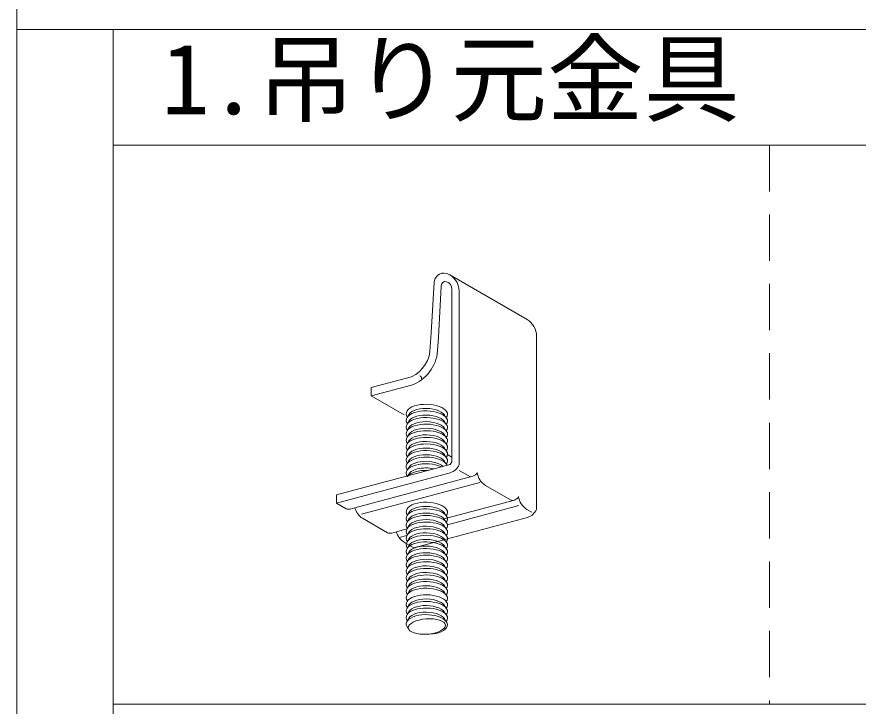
# Model space of a CAD drawing. Units: millimetres on the paper, enlarged 50 times, with parts at other scales. Extents: x -9752 to 9748, y -6991 to 6878.
# Drawn here: x -9752 to -8662, y 5250 to 6144 of the extents above; entities that cross this region are included whole.
import ezdxf
from ezdxf.enums import TextEntityAlignment as Align

# ---------------------------------------------------------------- set-up
doc = ezdxf.new("R2010")
doc.units = ezdxf.units.MM
doc.header["$LTSCALE"] = 50
doc.linetypes.add('DASHED1', pattern=[1.8, 1.2, -0.6])
for name, color, linetype, lineweight in [('1-1_中線', 7, 'Continuous', 18), ('1-6_文字', 4, 'Continuous', 9), ('F-3_太線２', 3, 'Continuous', 18), ('F-6_文字', 7, 'Continuous', 18)]:
    doc.layers.add(name, color=color, linetype=linetype, lineweight=lineweight)
doc.styles.add('ＭＳ ゴシック', font='')
doc.styles.get('ＭＳ ゴシック').set_extended_font_data('MS Gothic')

msp = doc.modelspace()

# ---------------------------------------------------------------- linework, layer by layer
at = {"layer": '1-1_中線'}
for p, q in [((-9215.07, 5734.09), (-9211.03, 5799.22)), ((-9190.65, 5809.25), (-9090.44, 5751.39)), ((-9205.55, 5728.59), (-9201.87, 5794.15)), ((-9187.9, 5568.29), (-9187.9, 5790.4)), ((-9178.59, 5562.91), (-9178.59, 5787.91)), ((-9216.19, 5716.1), (-9215.07, 5734.09)), ((-9205.55, 5728.59), (-9206.57, 5710.54)), ((-9078.38, 5505.05), (-9078.38, 5730.05)), ((-9078.38, 5505.05), (-9078.38, 5730.05)), ((-9240.3, 5676.95), (-9292.43, 5662.98)), ((-9292.43, 5652.27), (-9240.3, 5666.23)), ((-9193.69, 5576.18), (-9187.9, 5572.83)), ((-9190.23, 5563.35), (-9337.54, 5523.88)), ((-9337.54, 5513.16), (-9190.23, 5552.64)), ((-9178.59, 5555.76), (-9164, 5547.33)), ((-9313.7, 5507.22), (-9160.84, 5548.18)), ((-9151.84, 5540.17), (-9305.1, 5499.11)), ((-9144.67, 5536.17), (-9112.29, 5517.48)), ((-9337.54, 5523.88), (-9337.54, 5513.16)), ((-9199.75, 5492.26), (-9107.02, 5517.1)), ((-9337.54, 5513.16), (-9325.06, 5505.96)), ((-9313.7, 5507.22), (-9319.79, 5505.59)), ((-9101.19, 5510.06), (-9193.75, 5485.26)), ((-9090.86, 5505.1), (-9084.49, 5501.43)), ((-9193.66, 5467.01), (-9090.02, 5494.78)), ((-9303.62, 5493.58), (-9271.24, 5474.89)), ((-9265.97, 5474.51), (-9259.88, 5476.15)), ((-9259.88, 5476.15), (-9246.31, 5479.78)), ((-9246.34, 5471.17), (-9256.22, 5468.52)), ((-9249.81, 5462.51), (-9247.04, 5460.92))]:
    msp.add_line(p, q, dxfattribs=at)
at = {"layer": '1-1_中線', "linetype": 'DASHED1'}
for q in [(-9193.66, 5467.01), (-9247.04, 5460.92)]:
    msp.add_line((-9237.33, 5455.31), q, dxfattribs=at)
at = {"layer": '1-1_中線'}
msp.add_lwpolyline([(-9292.43, 5662.98), (-9292.43, 5652.27), (-9249.95, 5627.74)], dxfattribs=at)
for centre, radius, start, end in [((-9258.26, 5715.01), 42.09, 295.25879, 1.48219), ((-9257.94, 5714.66), 51.54, 290.01184, 355.41513), ((-9232.1, 5674.41), 4.78, 0.98004, 59.01996), ((-9199.24, 5570.62), 11.58, 321.1125, 348.38038), ((-9195.88, 5570.77), 18.99, 287.29417, 335.55347), ((-9162.93, 5555.98), 8.08, 285, 338.92355), ((-9132.2, 5555.93), 23.36, 187.01752, 237.73831), ((-9109.12, 5524.91), 8.08, 246.87391, 338.92355), ((-9078.39, 5524.86), 23.36, 187.01752, 237.73831), ((-9321.88, 5513.39), 8.08, 246.87391, 285), ((-9291.15, 5513.34), 23.36, 195.19338, 237.73831), ((-9095.66, 5512.91), 18.99, 287.29417, 335.55347), ((-9268.06, 5482.32), 8.08, 246.87391, 285), ((-9237.33, 5482.27), 23.36, 195.19338, 237.73831)]:
    msp.add_arc(centre, radius, start, end, dxfattribs=at)
for centre, major_axis, ratio, start_param, end_param in [((-9194.89, 5792.28), (-9.09, 18), 0.751651, 4.1206122, 7.2622048), ((-9194.89, 5792.28), (-3.9, 7.71), 0.751651, 4.1206122, 7.2622048), ((-9094.68, 5734.42), (-9.09, 18), 0.751651, 4.1206122, 5.4286545), ((-9220.46, 5628.71), (-26.8, 0.61), 0.474095, 2.8085354, 6.637984), ((-9220.46, 5624.43), (-24.12, 0.83), 0.480772, 3.3063074, 6.199311), ((-9220.46, 5620.14), (-26.8, 0.61), 0.474095, 2.8085354, 6.637984), ((-9220.46, 5611.57), (-26.8, 0.61), 0.474095, 2.8085354, 6.637984), ((-9220.46, 5615.85), (-24.12, 0.83), 0.480772, 3.3063074, 6.199311), ((-9220.46, 5603), (-26.8, 0.61), 0.474095, 2.8085354, 6.637984), ((-9220.46, 5607.28), (-24.12, 0.83), 0.480772, 3.3063074, 6.199311), ((-9220.46, 5594.43), (-26.8, 0.61), 0.474095, 2.8085354, 6.637984), ((-9220.46, 5598.71), (-24.12, 0.83), 0.480772, 3.3063074, 6.199311), ((-9220.46, 5585.85), (-26.8, 0.61), 0.474095, 2.8085354, 6.637984), ((-9220.46, 5590.14), (-24.12, 0.83), 0.480772, 3.3063074, 6.199311), ((-9220.46, 5581.57), (-24.12, 0.83), 0.480772, 3.3063074, 6.199311), ((-9220.46, 5577.28), (-26.8, 0.61), 0.474095, 2.8085354, 6.637984), ((-9220.46, 5568.71), (-26.8, 0.61), 0.474095, 2.8085354, 6.637984), ((-9220.46, 5573), (-24.12, 0.83), 0.480772, 3.3063074, 6.199311), ((-9220.46, 5560.14), (-26.8, 0.61), 0.474095, 3.3589222, 6.637984), ((-9220.46, 5564.43), (-24.12, 0.83), 0.480772, 3.3063074, 6.199311), ((-9220.46, 5551.57), (-26.8, 0.61), 0.474095, 3.9454684, 6.637984), ((-9220.46, 5555.85), (-24.12, 0.83), 0.480772, 3.6628584, 6.199311), ((-9220.46, 5547.28), (-24.12, 0.83), 0.480772, 4.3328817, 6.199311), ((-9220.46, 5543), (-26.8, 0.61), 0.474095, 4.6663466, 5.9501281), ((-9220.46, 5501.7), (-26.8, 0.61), 0.474095, 2.8085354, 6.637984), ((-9220.46, 5493.13), (-26.8, 0.61), 0.474095, 2.8085354, 6.637984), ((-9220.46, 5497.41), (-24.12, 0.83), 0.480772, 3.3063074, 6.199311), ((-9220.46, 5484.55), (-26.8, 0.61), 0.474095, 2.8085354, 6.637984), ((-9220.46, 5488.84), (-24.12, 0.83), 0.480772, 3.3063074, 6.199311), ((-9220.46, 5475.98), (-26.8, 0.61), 0.474095, 2.8085354, 6.637984), ((-9220.46, 5480.27), (-24.12, 0.83), 0.480772, 3.3063074, 6.199311), ((-9220.46, 5471.7), (-24.12, 0.83), 0.480772, 3.3063074, 6.199311), ((-9220.46, 5467.41), (-26.8, 0.61), 0.474095, 2.8085354, 6.637984), ((-9220.46, 5458.84), (-26.8, 0.61), 0.474095, 2.8085354, 6.637984), ((-9220.46, 5463.13), (-24.12, 0.83), 0.480772, 3.3063074, 6.199311), ((-9220.46, 5450.27), (-26.8, 0.61), 0.474095, 2.8085354, 6.637984), ((-9220.46, 5454.55), (-24.12, 0.83), 0.480772, 3.3063074, 6.199311), ((-9220.46, 5441.7), (-26.8, 0.61), 0.474095, 2.8085354, 6.637984), ((-9220.46, 5445.98), (-24.12, 0.83), 0.480772, 3.3063074, 6.199311), ((-9220.46, 5433.13), (-26.8, 0.61), 0.474095, 2.8085354, 6.637984), ((-9220.46, 5437.41), (-24.12, 0.83), 0.480772, 3.3063074, 6.199311), ((-9220.46, 5428.84), (-24.12, 0.83), 0.480772, 3.3063074, 6.199311), ((-9220.46, 5424.55), (-26.8, 0.61), 0.474095, 2.8085354, 6.637984), ((-9220.46, 5415.98), (-26.8, 0.61), 0.474095, 2.8085354, 6.637984), ((-9220.46, 5420.27), (-24.12, 0.83), 0.480772, 3.3063074, 6.199311), ((-9220.46, 5407.41), (-26.8, 0.61), 0.474095, 2.8085354, 6.637984), ((-9220.46, 5411.7), (-24.12, 0.83), 0.480772, 3.3063074, 6.199311), ((-9220.46, 5398.84), (-26.8, 0.61), 0.474095, 2.8085354, 6.637984), ((-9220.46, 5403.13), (-24.12, 0.83), 0.480772, 3.3063074, 6.199311), ((-9220.46, 5390.27), (-26.8, 0.61), 0.474095, 2.8085354, 6.637984), ((-9220.46, 5394.55), (-24.12, 0.83), 0.480772, 3.3063074, 6.199311), ((-9220.46, 5381.7), (-26.8, 0.61), 0.474095, 2.8085354, 6.637984), ((-9220.46, 5373.13), (-26.8, 0.61), 0.474095, 2.8085354, 6.637984), ((-9220.46, 5377.41), (-24.12, 0.83), 0.480772, 3.3063074, 6.199311), ((-9220.46, 5364.55), (-26.8, 0.61), 0.474095, 2.8085354, 6.637984), ((-9220.46, 5368.84), (-24.12, 0.83), 0.480772, 3.3063074, 6.199311), ((-9220.46, 5355.98), (-26.8, 0.61), 0.474095, 1.5365589, 6.7586014), ((-9220.46, 5360.27), (-24.12, 0.83), 0.480772, 3.3063074, 6.199311)]:
    msp.add_ellipse(centre, major_axis=major_axis, ratio=ratio, start_param=start_param, end_param=end_param, dxfattribs=at)
msp.add_ellipse((-9220.46, 5353.3), major_axis=(-24.11, -1.75), ratio=0.410193, dxfattribs=at)
at = {"layer": 'F-3_太線２'}
msp.add_line((-9751.67, 6877.5), (-9751.67, -6872.5), dxfattribs=at)
at = {"layer": 'F-6_文字', "color": 3}
for p, q in [((-9751.67, 6127.5), (-1.67, 6127.5)), ((-9626.67, 6127.5), (-9626.67, 2627.5)), ((-9626.67, 5977.5), (-1.67, 5977.5)), ((-9626.67, 5252.5), (-1.67, 5252.5))]:
    msp.add_line(p, q, dxfattribs=at)
at = {"layer": 'F-6_文字', "color": 4, "linetype": 'DASHED1', "lineweight": 9}
msp.add_line((-8776.67, 5977.5), (-8776.67, 5252.5), dxfattribs=at)

# ---------------------------------------------------------------- texts
at = {"layer": '1-6_文字', "style": 'ＭＳ ゴシック'}
msp.add_text(' 1.吊り元金具', height=91.64, dxfattribs=at).set_placement((-9626.67, 5990), align=Align.BOTTOM_LEFT)

doc.saveas('drawing.dxf')
